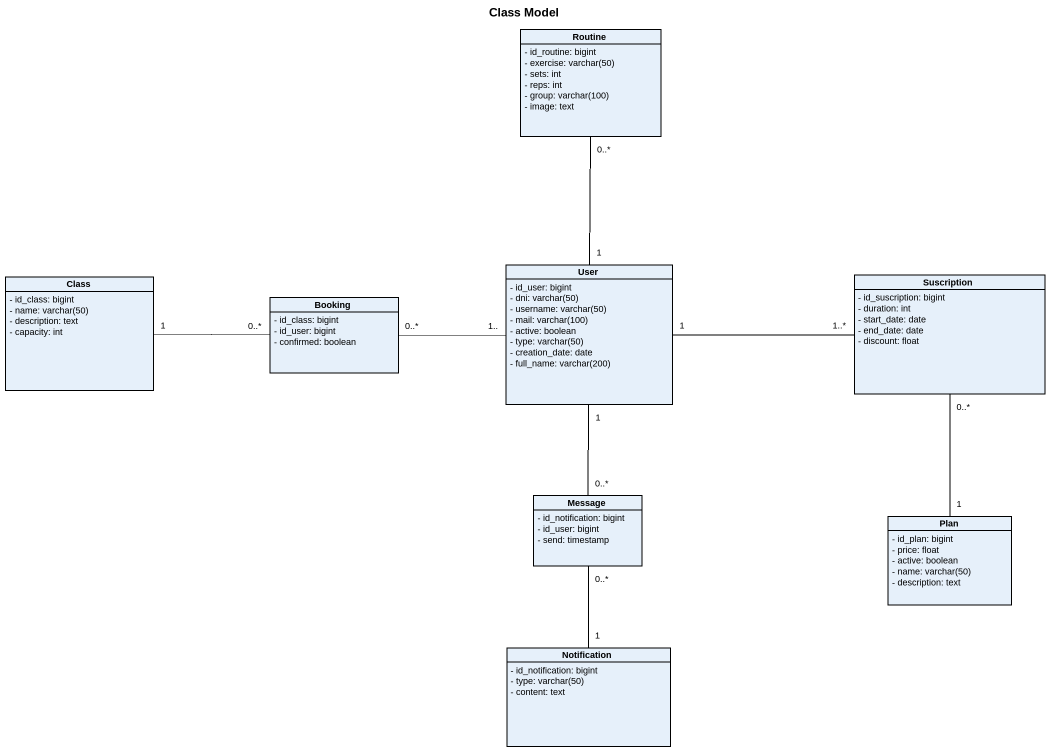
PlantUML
@startuml
title Class Model
hide circle
hide empty members
skinparam classAttributeIconSize 0
class Routine {
  - id_routine: bigint
  {field} - exercise: varchar(50)
  - sets: int
  - reps: int
  {field} - group: varchar(100)
  - image: text
}
class "Class" as Class_ {
  - id_class: bigint
  {field} - name: varchar(50)
  - description: text
  - capacity: int
}
class User {
  - id_user: bigint
  {field} - dni: varchar(50)
  {field} - username: varchar(50)
  {field} - mail: varchar(100)
  - active: boolean
  {field} - type: varchar(50)
  - creation_date: date
  {field} - full_name: varchar(200)
}
class Suscription {
  - id_suscription: bigint
  - duration: int
  - start_date: date
  - end_date: date
  - discount: float
}
class Booking {
  - id_class: bigint
  - id_user: bigint
  - confirmed: boolean
}
class Message {
  - id_notification: bigint
  - id_user: bigint
  - send: timestamp
}
class Plan {
  - id_plan: bigint
  - price: float
  - active: boolean
  {field} - name: varchar(50)
  - description: text
}
class Notification {
  - id_notification: bigint
  {field} - type: varchar(50)
  - content: text
}
User "1" -up- "0..*" Routine
User "1" -right- "1..*" Suscription
Suscription "0..*" -- "1" Plan
Booking "0..*" -left- "1" Class_
Booking "0..*" -right- "1.." User
Message "0..*" -up- "1" User
Message "0..*" -- "1" Notification
@enduml
